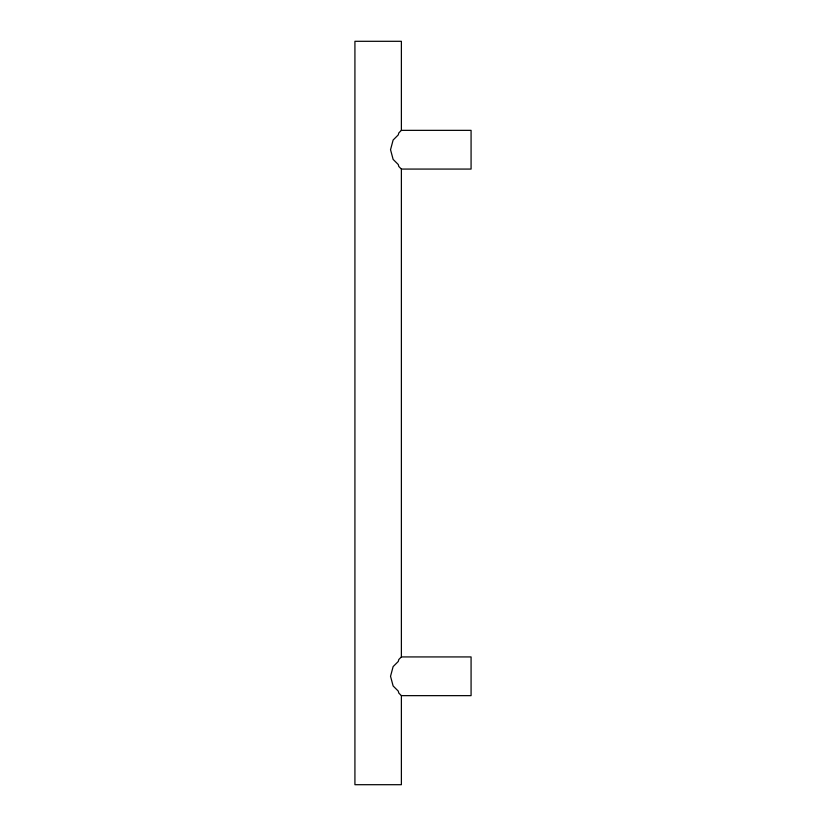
<?xml version="1.0" encoding="UTF-8"?>
<svg xmlns="http://www.w3.org/2000/svg" width="826" height="826" viewBox="0 0 826 826"><rect width="100%" height="100%" fill="white"/><g stroke="black" fill="none" stroke-linecap="round" stroke-linejoin="round"><path stroke-width="1.24" d="M401.384 130.353L398.793 132.945L398.277 134.886L393.124 140.028L390.533 149.713L393.124 159.387L398.277 164.539L398.793 166.48L401.384 169.072L401.384 656.928L398.793 659.52L398.277 661.461L393.124 666.603L390.533 676.288L393.124 685.962L398.277 691.114L398.793 693.055L401.384 695.647L401.384 784.7L354.922 784.7L354.922 41.3L401.384 41.3L401.384 130.353L471.078 130.353L471.078 169.072L401.384 169.072M401.384 656.928L471.078 656.928L471.078 695.647L401.384 695.647"/></g></svg>
